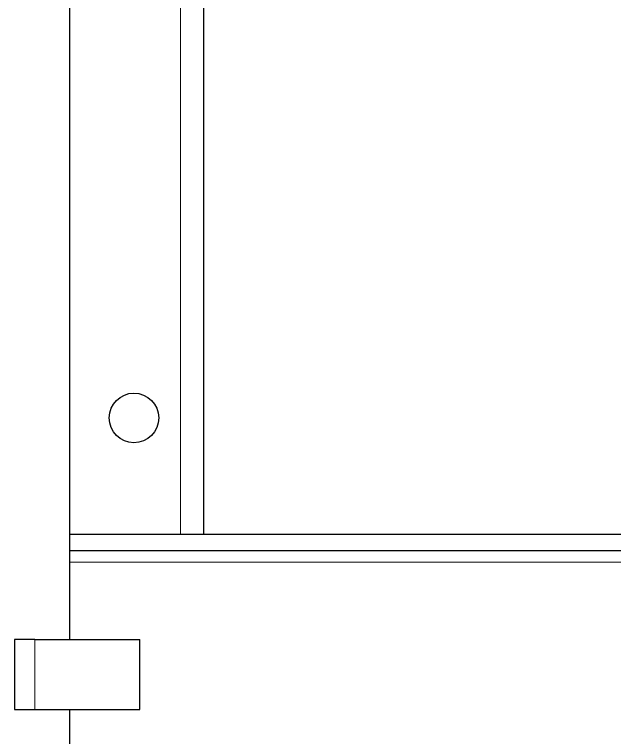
# Model space of a CAD drawing. Header units: millimetres. Extents: x 15 to 1184, y 5 to 836.
# Drawn here: x 394.1 to 459.5, y 485.4 to 564.1 of the extents above; entities that cross this region are included whole.
import ezdxf

# ---------------------------------------------------------------- set-up
doc = ezdxf.new("R2010")
doc.units = ezdxf.units.MM

msp = doc.modelspace()

# ---------------------------------------------------------------- linework, layer by layer
at = {"color": 7, "linetype": 'Continuous', "lineweight": 25}
for p, q in [((400.157, 507.479), (400.157, 642.099)), ((414.762, 507.479), (414.762, 642.099)), ((400.157, 505.736), (400.157, 507.479)), ((552.556, 507.479), (400.157, 507.479)), ((400.157, 505.736), (552.556, 505.736)), ((400.157, 504.466), (400.157, 505.736)), ((400.157, 496.049), (400.157, 504.466)), ((394.124, 496.049), (394.124, 488.429)), ((396.347, 496.049), (394.124, 496.049)), ((396.347, 496.049), (407.776, 496.049)), ((407.776, 488.429), (407.776, 496.049)), ((394.124, 488.429), (396.347, 488.429)), ((396.347, 488.429), (407.776, 488.429)), ((400.157, 480.011), (400.157, 488.429))]:
    msp.add_line(p, q, dxfattribs=at)
at = {"color": 8, "linetype": 'Continuous', "lineweight": 18}
for p, q in [((412.221, 642.099), (412.221, 507.479)), ((552.556, 504.466), (400.157, 504.466)), ((396.347, 488.429), (396.347, 496.049))]:
    msp.add_line(p, q, dxfattribs=at)
at = {"color": 7, "linetype": 'Continuous', "lineweight": 25}
msp.add_circle((407.141, 520.179), 2.699, dxfattribs=at)

doc.saveas('drawing.dxf')
